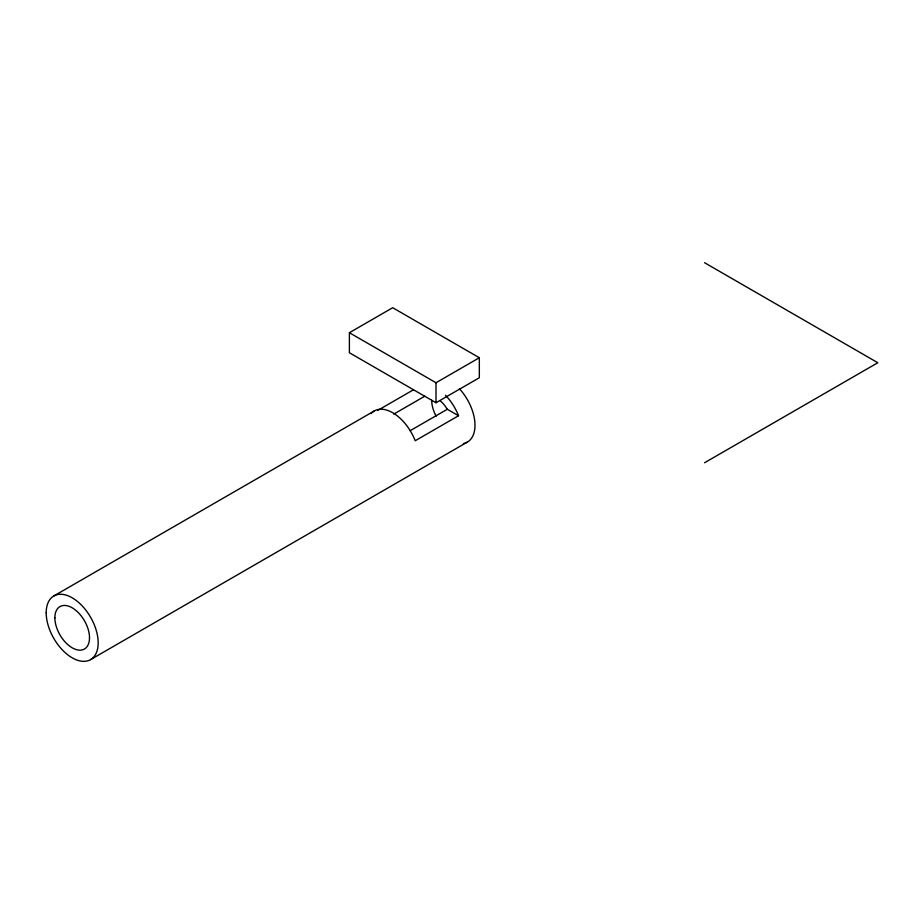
<?xml version="1.0" encoding="UTF-8"?>
<svg xmlns="http://www.w3.org/2000/svg" width="924" height="924" viewBox="0 0 924 924"><rect width="100%" height="100%" fill="white"/><g stroke="black" fill="none" stroke-linecap="round" stroke-linejoin="round"><path stroke-width="1.39" d="M349.387 332.721L392.7 307.715L479.325 357.738L479.325 377.743L436.012 402.748L349.387 352.737L349.387 332.721L436.012 382.744L479.325 357.738M53.811 595.968L374.324 410.926M377.616 410.475L413.502 389.755M393.797 414.091L424.728 396.234M410.175 430.688L447.297 409.263L458.523 415.742L415.211 440.748A36.752 21.217 60 0 0 371.09 413.617M90.564 659.632L467.382 442.076M704.55 462.762L877.8 362.739L704.55 262.705M447.297 409.263L444.675 405.428A24.498 14.149 60 0 0 440.494 401.016M436.012 382.744L436.012 402.748M459.401 388.75A36.752 21.217 60 0 1 474.89 422.534A36.752 21.217 60 0 1 463.444 443.532M436.14 416.204A24.498 14.149 60 0 1 431.681 400.242M445.507 395.299A36.752 21.217 60 0 1 458.523 415.742M46.2 612.797A36.752 21.217 60 0 0 85.181 661.295A36.752 21.217 60 0 0 85.181 609.32A36.752 21.217 60 0 0 46.2 612.797M54.863 617.798A24.498 14.149 60 0 0 80.85 650.126A24.498 14.149 60 0 0 80.85 615.476A24.498 14.149 60 0 0 54.863 617.798"/></g></svg>
